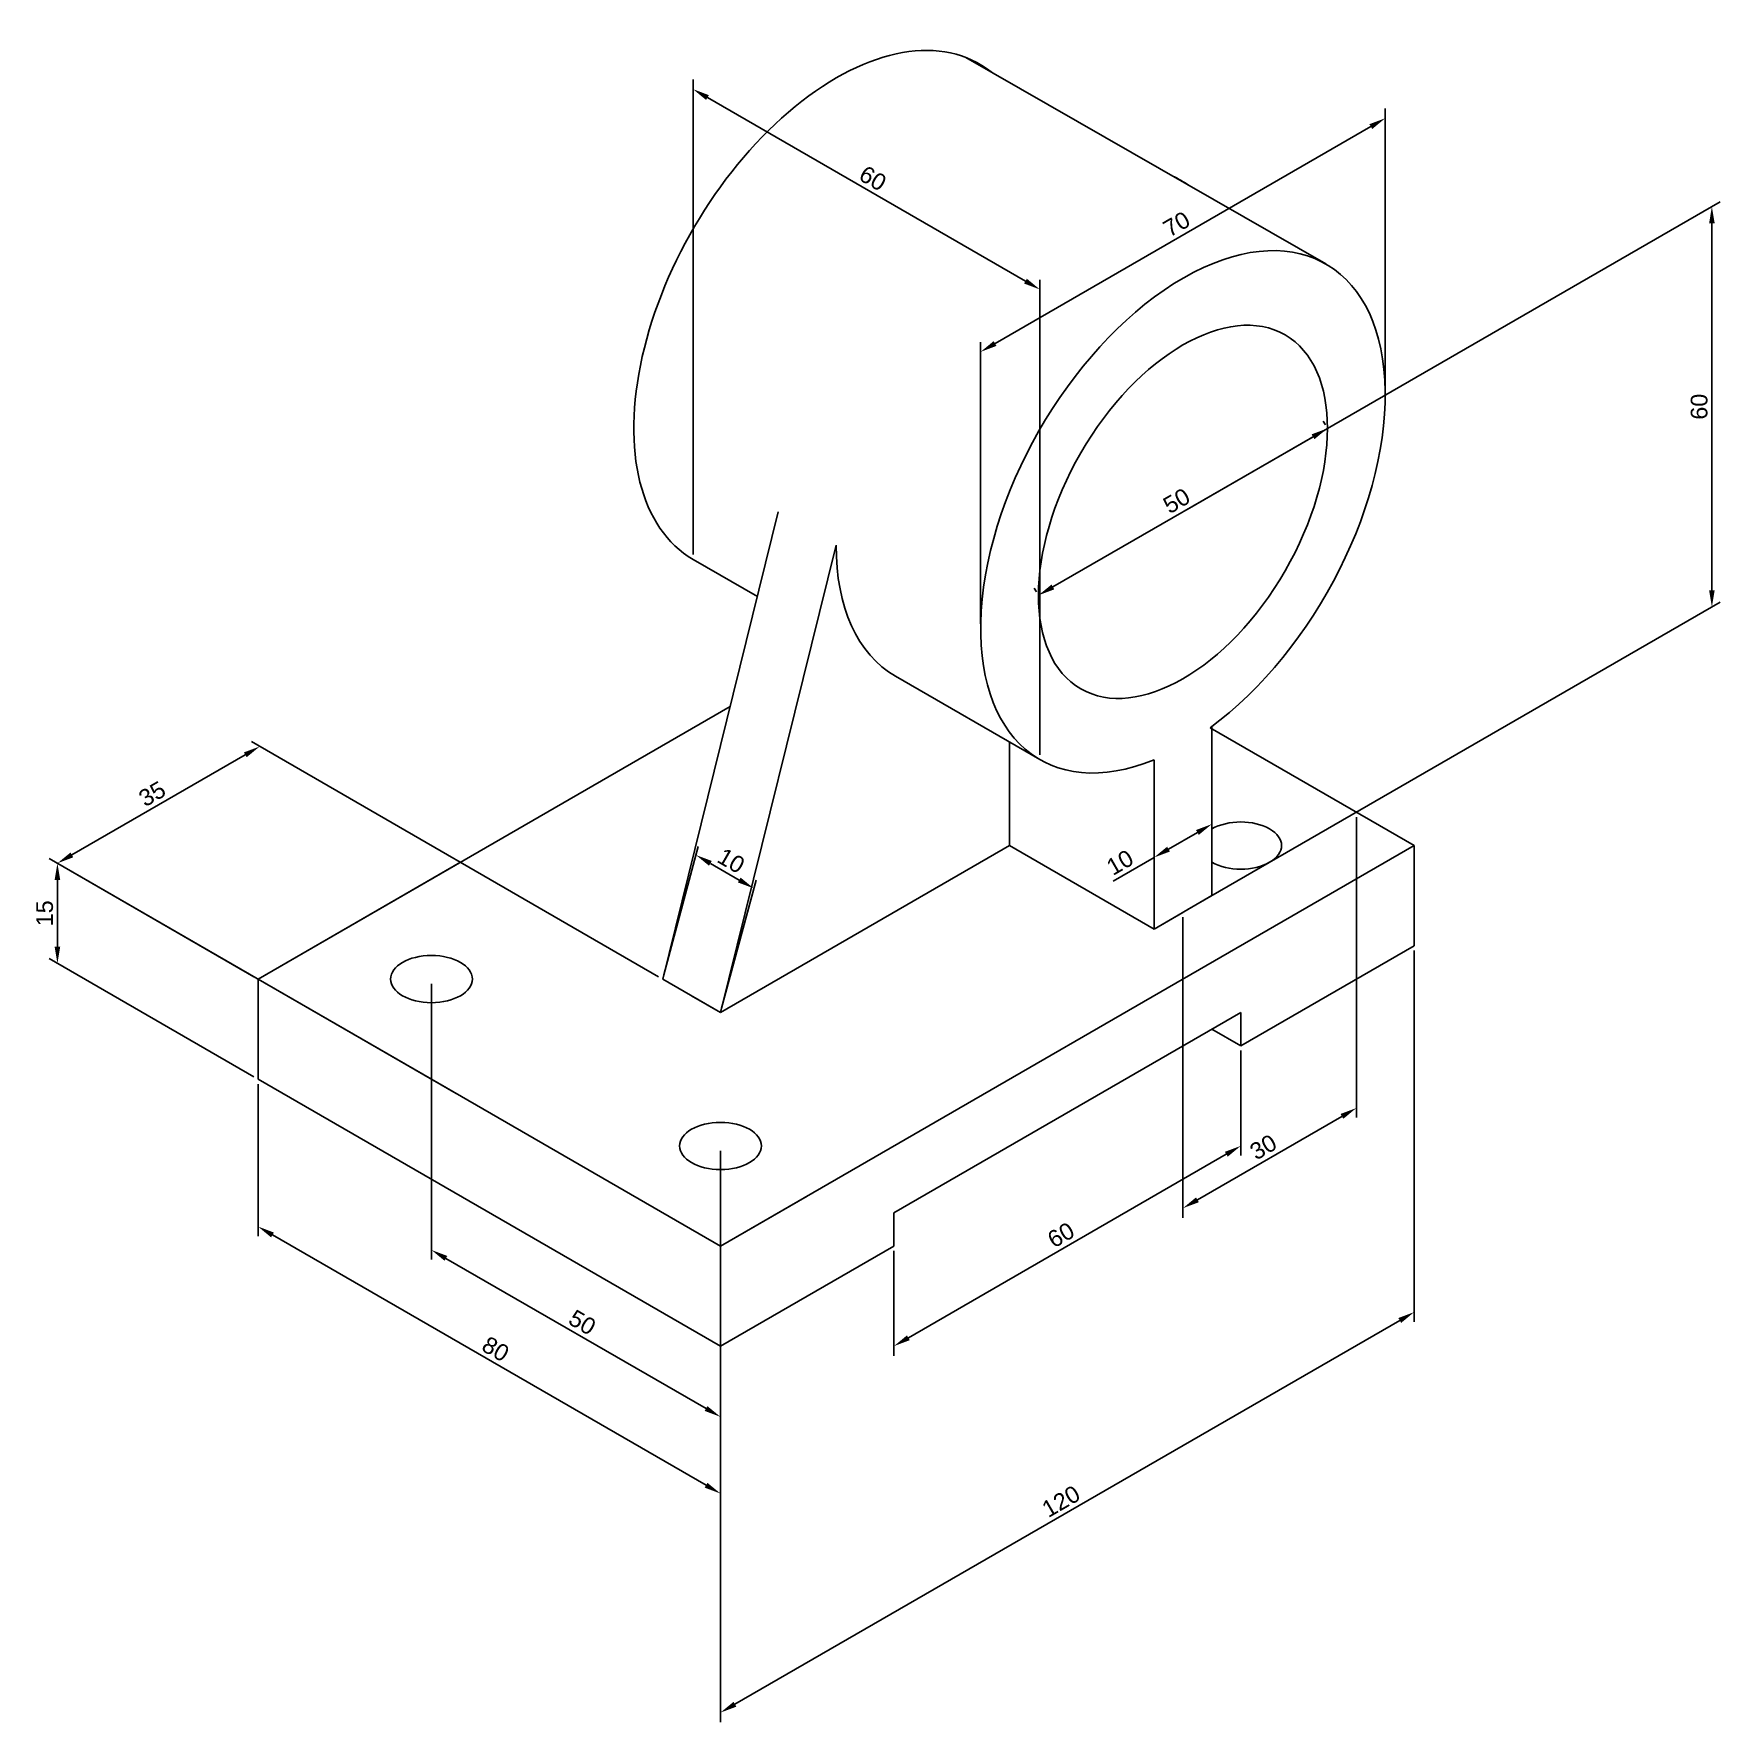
# Model space of a CAD drawing. Header units: millimetres. Extents: x -103 to 150, y -56 to 197.
import ezdxf

# ---------------------------------------------------------------- set-up
doc = ezdxf.new("R2010")
doc.units = ezdxf.units.MM
doc.styles.get("Standard").update_dxf_attribs({"font": 'arial.ttf'})
doc.dimstyles.new('ISO-25', dxfattribs={"dimtxt": 2.5, "dimasz": 2.5, "dimexe": 1.25, "dimexo": 0.625, "dimtad": 1, "dimtxsty": 'Standard', "dimcen": 2.5, "dimclre": 1, "dimadec": 0, "dimazin": 0, "dimtfac": 1, "dimtmove": 0, "dimatfit": 3, "dimfxl": 1, "dimarcsym": 0})

# ---------------------------------------------------------------- blocks, each defined once
blk = doc.blocks.new('*D2')
at = {"color": 1, "lineweight": -2, "transparency": 16777216}
for p, q in [((-69.28, 39.28), (-69.28, 16.48)), ((0, -0.72), (0, -23.52))]:
    blk.add_line(p, q, dxfattribs=at)
at = {"color": 0, "lineweight": -2, "transparency": 16777216}
blk.add_line((-67.12, 16.67), (-2.17, -20.83), dxfattribs=at)
at = {"color": 0, "transparency": 16777216}
for points in [[(-66.91, 17.03), (-67.33, 16.31), (-69.28, 17.92)], [(-1.96, -20.47), (-2.37, -21.19), (0, -22.08)]]:
    blk.add_solid(points, dxfattribs=at)
at = {"layer": 'Defpoints', "color": 0, "transparency": 16777216}
for p in [(-69.28, 40), (0, 0), (0, -22.08)]:
    blk.add_point(p, dxfattribs=at)
at = {"color": 0, "transparency": 16777216, "insert": (-33.69, -0.43), "char_height": 2.5, "attachment_point": 5, "rotation": 330}
blk.add_mtext('80', dxfattribs=at)
blk = doc.blocks.new('*D3')
at = {"color": 1, "lineweight": -2, "transparency": 16777216}
for p, q in [((-43.3, 54.28), (-43.3, 12.97)), ((0, 29.28), (0, -12.03))]:
    blk.add_line(p, q, dxfattribs=at)
at = {"color": 0, "lineweight": -2, "transparency": 16777216}
blk.add_line((-41.14, 13.16), (-2.17, -9.34), dxfattribs=at)
at = {"color": 0, "transparency": 16777216}
for points in [[(-40.93, 13.52), (-41.34, 12.8), (-43.3, 14.41)], [(-1.96, -8.98), (-2.37, -9.7), (0, -10.59)]]:
    blk.add_solid(points, dxfattribs=at)
at = {"layer": 'Defpoints', "color": 0, "transparency": 16777216}
for p in [(-43.3, 55), (0, 30), (0, -10.59)]:
    blk.add_point(p, dxfattribs=at)
at = {"color": 0, "transparency": 16777216, "insert": (-20.7, 3.56), "char_height": 2.5, "attachment_point": 5, "rotation": 330}
blk.add_mtext('50', dxfattribs=at)
blk = doc.blocks.new('*D4')
at = {"color": 1, "lineweight": -2, "transparency": 16777216}
for p, q in [((-69.91, 55.36), (-100.59, 73.08)), ((-69.91, 40.36), (-100.59, 58.08))]:
    blk.add_line(p, q, dxfattribs=at)
at = {"color": 0, "lineweight": -2, "transparency": 16777216}
blk.add_line((-99.34, 69.85), (-99.34, 59.85), dxfattribs=at)
at = {"color": 0, "transparency": 16777216}
for points in [[(-99.76, 69.85), (-98.92, 69.85), (-99.34, 72.35)], [(-99.76, 59.85), (-98.92, 59.85), (-99.34, 57.35)]]:
    blk.add_solid(points, dxfattribs=at)
at = {"layer": 'Defpoints', "color": 0, "transparency": 16777216}
for p in [(-99.34, 57.35), (-69.28, 55), (-69.28, 40)]:
    blk.add_point(p, dxfattribs=at)
at = {"color": 0, "transparency": 16777216, "insert": (-101.24, 64.85), "char_height": 2.5, "attachment_point": 5, "rotation": 90}
blk.add_mtext('15', dxfattribs=at)
blk = doc.blocks.new('*D5')
at = {"color": 0, "lineweight": -2, "transparency": 16777216}
blk.add_line((-71.19, 88.6), (-97.17, 73.6), dxfattribs=at)
at = {"color": 1, "lineweight": -2, "transparency": 16777216}
for p, q in [((-9.29, 55.36), (-70.28, 90.58)), ((-39.6, 37.86), (-100.59, 73.08))]:
    blk.add_line(p, q, dxfattribs=at)
at = {"color": 0, "transparency": 16777216}
for points in [[(-71.4, 88.96), (-70.99, 88.24), (-69.03, 89.85)], [(-97.38, 73.96), (-96.97, 73.24), (-99.34, 72.35)]]:
    blk.add_solid(points, dxfattribs=at)
at = {"layer": 'Defpoints', "color": 0, "transparency": 16777216}
for p in [(-99.34, 72.35), (-8.66, 55), (-38.97, 37.5)]:
    blk.add_point(p, dxfattribs=at)
at = {"color": 0, "transparency": 16777216, "insert": (-85.14, 82.75), "char_height": 2.5, "attachment_point": 5, "rotation": 30}
blk.add_mtext('35', dxfattribs=at)
blk = doc.blocks.new('*D6')
at = {"color": 1, "lineweight": -2, "transparency": 16777216}
for p, q in [((-8.49, 55.62), (-3.35, 74.84)), ((0.17, 50.62), (5.32, 69.84))]:
    blk.add_line(p, q, dxfattribs=at)
at = {"color": 0, "lineweight": -2, "transparency": 16777216}
blk.add_line((-1.51, 72.34), (2.82, 69.84), dxfattribs=at)
at = {"color": 0, "transparency": 16777216}
for points in [[(-1.31, 72.7), (-1.72, 71.98), (-3.68, 73.59)], [(3.02, 70.2), (2.61, 69.48), (4.98, 68.59)]]:
    blk.add_solid(points, dxfattribs=at)
at = {"layer": 'Defpoints', "color": 0, "transparency": 16777216}
for p in [(4.98, 68.59), (-8.66, 55), (0, 50)]:
    blk.add_point(p, dxfattribs=at)
at = {"color": 0, "transparency": 16777216, "insert": (1.6, 72.73), "char_height": 2.5, "attachment_point": 5, "rotation": 330}
blk.add_mtext('10', dxfattribs=at)
blk = doc.blocks.new('*D7')
at = {"color": 1, "lineweight": -2, "transparency": 16777216}
for p, q in [((-4.11, 118.6), (-4.11, 189.76)), ((47.85, 88.6), (47.85, 159.76))]:
    blk.add_line(p, q, dxfattribs=at)
at = {"color": 0, "lineweight": -2, "transparency": 16777216}
blk.add_line((45.68, 159.57), (-1.95, 187.07), dxfattribs=at)
at = {"color": 0, "transparency": 16777216}
for points in [[(-1.74, 187.43), (-2.16, 186.71), (-4.11, 188.32)], [(45.89, 159.93), (45.48, 159.21), (47.85, 158.32)]]:
    blk.add_solid(points, dxfattribs=at)
at = {"layer": 'Defpoints', "color": 0, "transparency": 16777216}
for p in [(-4.11, 188.32), (-4.11, 117.88), (47.85, 87.88)]:
    blk.add_point(p, dxfattribs=at)
at = {"color": 0, "transparency": 16777216, "insert": (22.82, 174.96), "char_height": 2.5, "attachment_point": 5, "rotation": 330}
blk.add_mtext('60', dxfattribs=at)
blk = doc.blocks.new('*D8')
at = {"color": 1, "lineweight": -2, "transparency": 16777216}
for p, q in [((99.59, 143.22), (99.59, 185.41)), ((38.97, 108.22), (38.97, 150.41))]:
    blk.add_line(p, q, dxfattribs=at)
at = {"color": 0, "lineweight": -2, "transparency": 16777216}
blk.add_line((41.14, 150.22), (97.43, 182.72), dxfattribs=at)
at = {"color": 0, "transparency": 16777216}
for points in [[(97.22, 183.08), (97.64, 182.36), (99.59, 183.97)], [(40.93, 150.58), (41.34, 149.86), (38.97, 148.97)]]:
    blk.add_solid(points, dxfattribs=at)
at = {"layer": 'Defpoints', "color": 0, "transparency": 16777216}
for p in [(99.59, 183.97), (99.59, 142.5), (38.97, 107.5)]:
    blk.add_point(p, dxfattribs=at)
at = {"color": 0, "transparency": 16777216, "insert": (68.33, 168.11), "char_height": 2.5, "attachment_point": 5, "rotation": 30}
blk.add_mtext('70', dxfattribs=at)
blk = doc.blocks.new('*D9')
at = {"color": 1, "lineweight": -2, "transparency": 16777216}
for p, q in [((90.62, 138.04), (90.31, 138.58)), ((47.32, 113.04), (47.01, 113.58))]:
    blk.add_line(p, q, dxfattribs=at)
at = {"color": 0, "lineweight": -2, "transparency": 16777216}
blk.add_line((49.8, 113.75), (88.77, 136.25), dxfattribs=at)
at = {"color": 0, "transparency": 16777216}
for points in [[(88.56, 136.61), (88.98, 135.89), (90.93, 137.5)], [(49.59, 114.11), (50, 113.39), (47.63, 112.5)]]:
    blk.add_solid(points, dxfattribs=at)
at = {"layer": 'Defpoints', "color": 0, "transparency": 16777216}
for p in [(90.93, 137.5), (90.93, 137.5), (47.63, 112.5)]:
    blk.add_point(p, dxfattribs=at)
at = {"color": 0, "transparency": 16777216, "insert": (68.33, 126.65), "char_height": 2.5, "attachment_point": 5, "rotation": 30}
blk.add_mtext('50', dxfattribs=at)
blk = doc.blocks.new('*D10')
at = {"color": 1, "lineweight": -2, "transparency": 16777216}
for p, q in [((69.91, 125.36), (149.77, 171.47)), ((69.91, 65.36), (149.77, 111.47))]:
    blk.add_line(p, q, dxfattribs=at)
at = {"color": 0, "lineweight": -2, "transparency": 16777216}
blk.add_line((148.52, 168.25), (148.52, 113.25), dxfattribs=at)
at = {"color": 0, "transparency": 16777216}
for points in [[(148.11, 168.25), (148.94, 168.25), (148.52, 170.75)], [(148.11, 113.25), (148.94, 113.25), (148.52, 110.75)]]:
    blk.add_solid(points, dxfattribs=at)
at = {"layer": 'Defpoints', "color": 0, "transparency": 16777216}
for p in [(69.28, 125), (148.52, 110.75), (69.28, 65)]:
    blk.add_point(p, dxfattribs=at)
at = {"color": 0, "transparency": 16777216, "insert": (146.62, 140.75), "char_height": 2.5, "attachment_point": 5, "rotation": 90}
blk.add_mtext('60', dxfattribs=at)
blk = doc.blocks.new('*D11')
at = {"color": 1, "lineweight": -2, "transparency": 16777216}
for p, q in [((95.26, 79.28), (95.26, 34.24)), ((69.28, 64.28), (69.28, 19.24))]:
    blk.add_line(p, q, dxfattribs=at)
at = {"color": 0, "lineweight": -2, "transparency": 16777216}
blk.add_line((93.1, 34.43), (71.45, 21.93), dxfattribs=at)
at = {"color": 0, "transparency": 16777216}
for points in [[(92.89, 34.79), (93.31, 34.07), (95.26, 35.68)], [(71.24, 22.29), (71.66, 21.57), (69.28, 20.68)]]:
    blk.add_solid(points, dxfattribs=at)
at = {"layer": 'Defpoints', "color": 0, "transparency": 16777216}
for p in [(95.26, 80), (69.28, 65), (69.28, 20.68)]:
    blk.add_point(p, dxfattribs=at)
at = {"color": 0, "transparency": 16777216, "insert": (81.32, 29.83), "char_height": 2.5, "attachment_point": 5, "rotation": 30}
blk.add_mtext('30', dxfattribs=at)
blk = doc.blocks.new('*D12')
at = {"color": 1, "lineweight": -2, "transparency": 16777216}
for p, q in [((73.61, 68.22), (73.61, 79.67)), ((64.95, 63.22), (64.95, 74.67))]:
    blk.add_line(p, q, dxfattribs=at)
at = {"color": 0, "lineweight": -2, "transparency": 16777216}
for p, q in [((71.45, 76.97), (67.12, 74.47)), ((64.95, 73.22), (58.81, 69.68))]:
    blk.add_line(p, q, dxfattribs=at)
at = {"color": 0, "transparency": 16777216}
for points in [[(71.24, 77.33), (71.66, 76.61), (73.61, 78.22)], [(66.91, 74.83), (67.33, 74.11), (64.95, 73.22)]]:
    blk.add_solid(points, dxfattribs=at)
at = {"layer": 'Defpoints', "color": 0, "transparency": 16777216}
for p in [(73.61, 78.22), (73.61, 67.5), (64.95, 62.5)]:
    blk.add_point(p, dxfattribs=at)
at = {"color": 0, "transparency": 16777216, "insert": (59.85, 72.47), "char_height": 2.5, "attachment_point": 5, "rotation": 30}
blk.add_mtext('10', dxfattribs=at)
blk = doc.blocks.new('*D13')
at = {"color": 1, "lineweight": -2, "transparency": 16777216}
for p, q in [((77.94, 44.28), (77.94, 28.57)), ((25.98, 14.28), (25.98, -1.43))]:
    blk.add_line(p, q, dxfattribs=at)
at = {"color": 0, "lineweight": -2, "transparency": 16777216}
blk.add_line((28.15, 1.26), (75.78, 28.76), dxfattribs=at)
at = {"color": 0, "transparency": 16777216}
for points in [[(75.57, 29.12), (75.99, 28.4), (77.94, 30.01)], [(27.94, 1.62), (28.35, 0.9), (25.98, 0.01)]]:
    blk.add_solid(points, dxfattribs=at)
at = {"layer": 'Defpoints', "color": 0, "transparency": 16777216}
for p in [(77.94, 45), (77.94, 30.01), (25.98, 15)]:
    blk.add_point(p, dxfattribs=at)
at = {"color": 0, "transparency": 16777216, "insert": (51.01, 16.66), "char_height": 2.5, "attachment_point": 5, "rotation": 30}
blk.add_mtext('60', dxfattribs=at)
blk = doc.blocks.new('*D14')
at = {"color": 1, "lineweight": -2, "transparency": 16777216}
for p, q in [((103.92, 59.28), (103.92, 3.66)), ((0, -0.72), (0, -56.34))]:
    blk.add_line(p, q, dxfattribs=at)
at = {"color": 0, "lineweight": -2, "transparency": 16777216}
blk.add_line((2.17, -53.64), (101.76, 3.86), dxfattribs=at)
at = {"color": 0, "transparency": 16777216}
for points in [[(101.55, 4.22), (101.97, 3.49), (103.92, 5.11)], [(1.96, -53.28), (2.37, -54.01), (0, -54.89)]]:
    blk.add_solid(points, dxfattribs=at)
at = {"layer": 'Defpoints', "color": 0, "transparency": 16777216}
for p in [(103.92, 60), (103.92, 5.11), (0, 0)]:
    blk.add_point(p, dxfattribs=at)
at = {"color": 0, "transparency": 16777216, "insert": (51.01, -23.25), "char_height": 2.5, "attachment_point": 5, "rotation": 30}
blk.add_mtext('120', dxfattribs=at)

msp = doc.modelspace()

# ---------------------------------------------------------------- linework, layer by layer
for p, q in [((36.743, 193.084), (90.681, 162.143)), ((8.66, 125), (-8.66, 55)), ((0, 50), (17.321, 120)), ((-4.113, 117.877), (5.521, 112.315)), ((26.198, 100.377), (47.849, 87.877)), ((-69.282, 55), (1.443, 95.833)), ((73.339, 92.657), (103.923, 75)), ((73.612, 67.5), (73.612, 92.859)), ((43.301, 75), (43.301, 90.503)), ((64.952, 62.5), (64.952, 87.859)), ((103.923, 75), (0, 15)), ((0, 50), (43.301, 75)), ((0, 50), (43.301, 75)), ((43.301, 75), (64.952, 62.5)), ((103.923, 60), (103.923, 75)), ((-69.282, 55), (-38.971, 72.5)), ((64.952, 62.5), (73.612, 67.5)), ((64.952, 62.5), (69.282, 65)), ((77.942, 45), (103.923, 60)), ((-69.282, 40), (-69.282, 55)), ((-43.301, 40), (-69.282, 55)), ((-8.66, 55), (0, 50)), ((0, 50), (-4.33, 52.5)), ((25.981, 20), (77.942, 50)), ((77.942, 50), (77.942, 45)), ((77.942, 45), (73.612, 47.5)), ((0, 0), (-69.282, 40)), ((-43.301, 40), (0, 15)), ((0, 15), (12.99, 22.5)), ((25.981, 15), (25.981, 20)), ((0, 0), (25.981, 15)), ((0, 15), (0, 0))]:
    msp.add_line(p, q)
for centre, major_axis, start_param, end_param in [((17.321, 155), (-21.433, -37.123), 3.054934, 6.2831853), ((47.631, 137.5), (-21.433, -37.123), 3.0862347, 3.200162), ((69.282, 125), (-21.433, -37.123), 0.9196589, 6.9252359), ((47.631, 137.5), (-21.433, -37.123), 5.4977871, 6.2831853), ((77.942, 75), (-6.124, 0), 0.7853982, 5.4977871)]:
    msp.add_ellipse(centre, major_axis=major_axis, ratio=0.5773503, start_param=start_param, end_param=end_param)
for centre, major_axis in [((69.282, 125), (-15.309, -26.517)), ((-43.301, 55), (-6.124, 0)), ((0, 30), (-6.124, 0))]:
    msp.add_ellipse(centre, major_axis=major_axis, ratio=0.5773503)

# ---------------------------------------------------------------- dimensions: what is measured, and where the dimension line sits
for p1, p2, distance, picture, middle in [((47.849, 87.877), (-4.113, 117.877), -61.004, '*D7', (22.819, 174.965)), ((38.971, 107.5), (99.593, 142.5), 35.912, '*D8', (68.331, 168.114)), ((69.282, 125), (69.282, 65), 79.241, '*D10', (146.622, 140.75)), ((47.631, 112.5), (90.933, 137.5), 0, '*D9', (68.331, 126.647)), ((-8.66, 55), (-38.971, 37.5), -60.369, '*D5', (-85.135, 82.751)), ((95.263, 80), (69.282, 65), 38.381, '*D11', (81.321, 29.829)), ((-8.66, 55), (0, 50), 18.587, '*D6', (1.601, 72.733)), ((-69.282, 55), (-69.282, 40), -30.058, '*D4', (-101.241, 64.854)), ((0, 0), (103.923, 60), -47.54, '*D14', (51.011, -23.248)), ((-43.301, 55), (0, 30), -35.151, '*D3', (-20.7, 3.558)), ((25.981, 15), (77.942, 45), -12.98, '*D13', (51.011, 16.658)), ((-69.282, 40), (0, 0), -19.121, '*D2', (-33.69, -0.433))]:
    dim = msp.add_aligned_dim(p1=p1, p2=p2, distance=distance, dimstyle='ISO-25')
    dim.commit()
    dim.dimension.update_dxf_attribs({"geometry": picture, "text_midpoint": middle})
dim = msp.add_linear_dim(base=(73.612, 78.222), p1=(64.952, 62.5), p2=(73.612, 67.5), angle=30, dimstyle='ISO-25')
dim.commit()
dim.dimension.update_dxf_attribs({"geometry": '*D12', "text_midpoint": (60.8, 70.825), "dimtype": 161})

doc.saveas('drawing.dxf')
